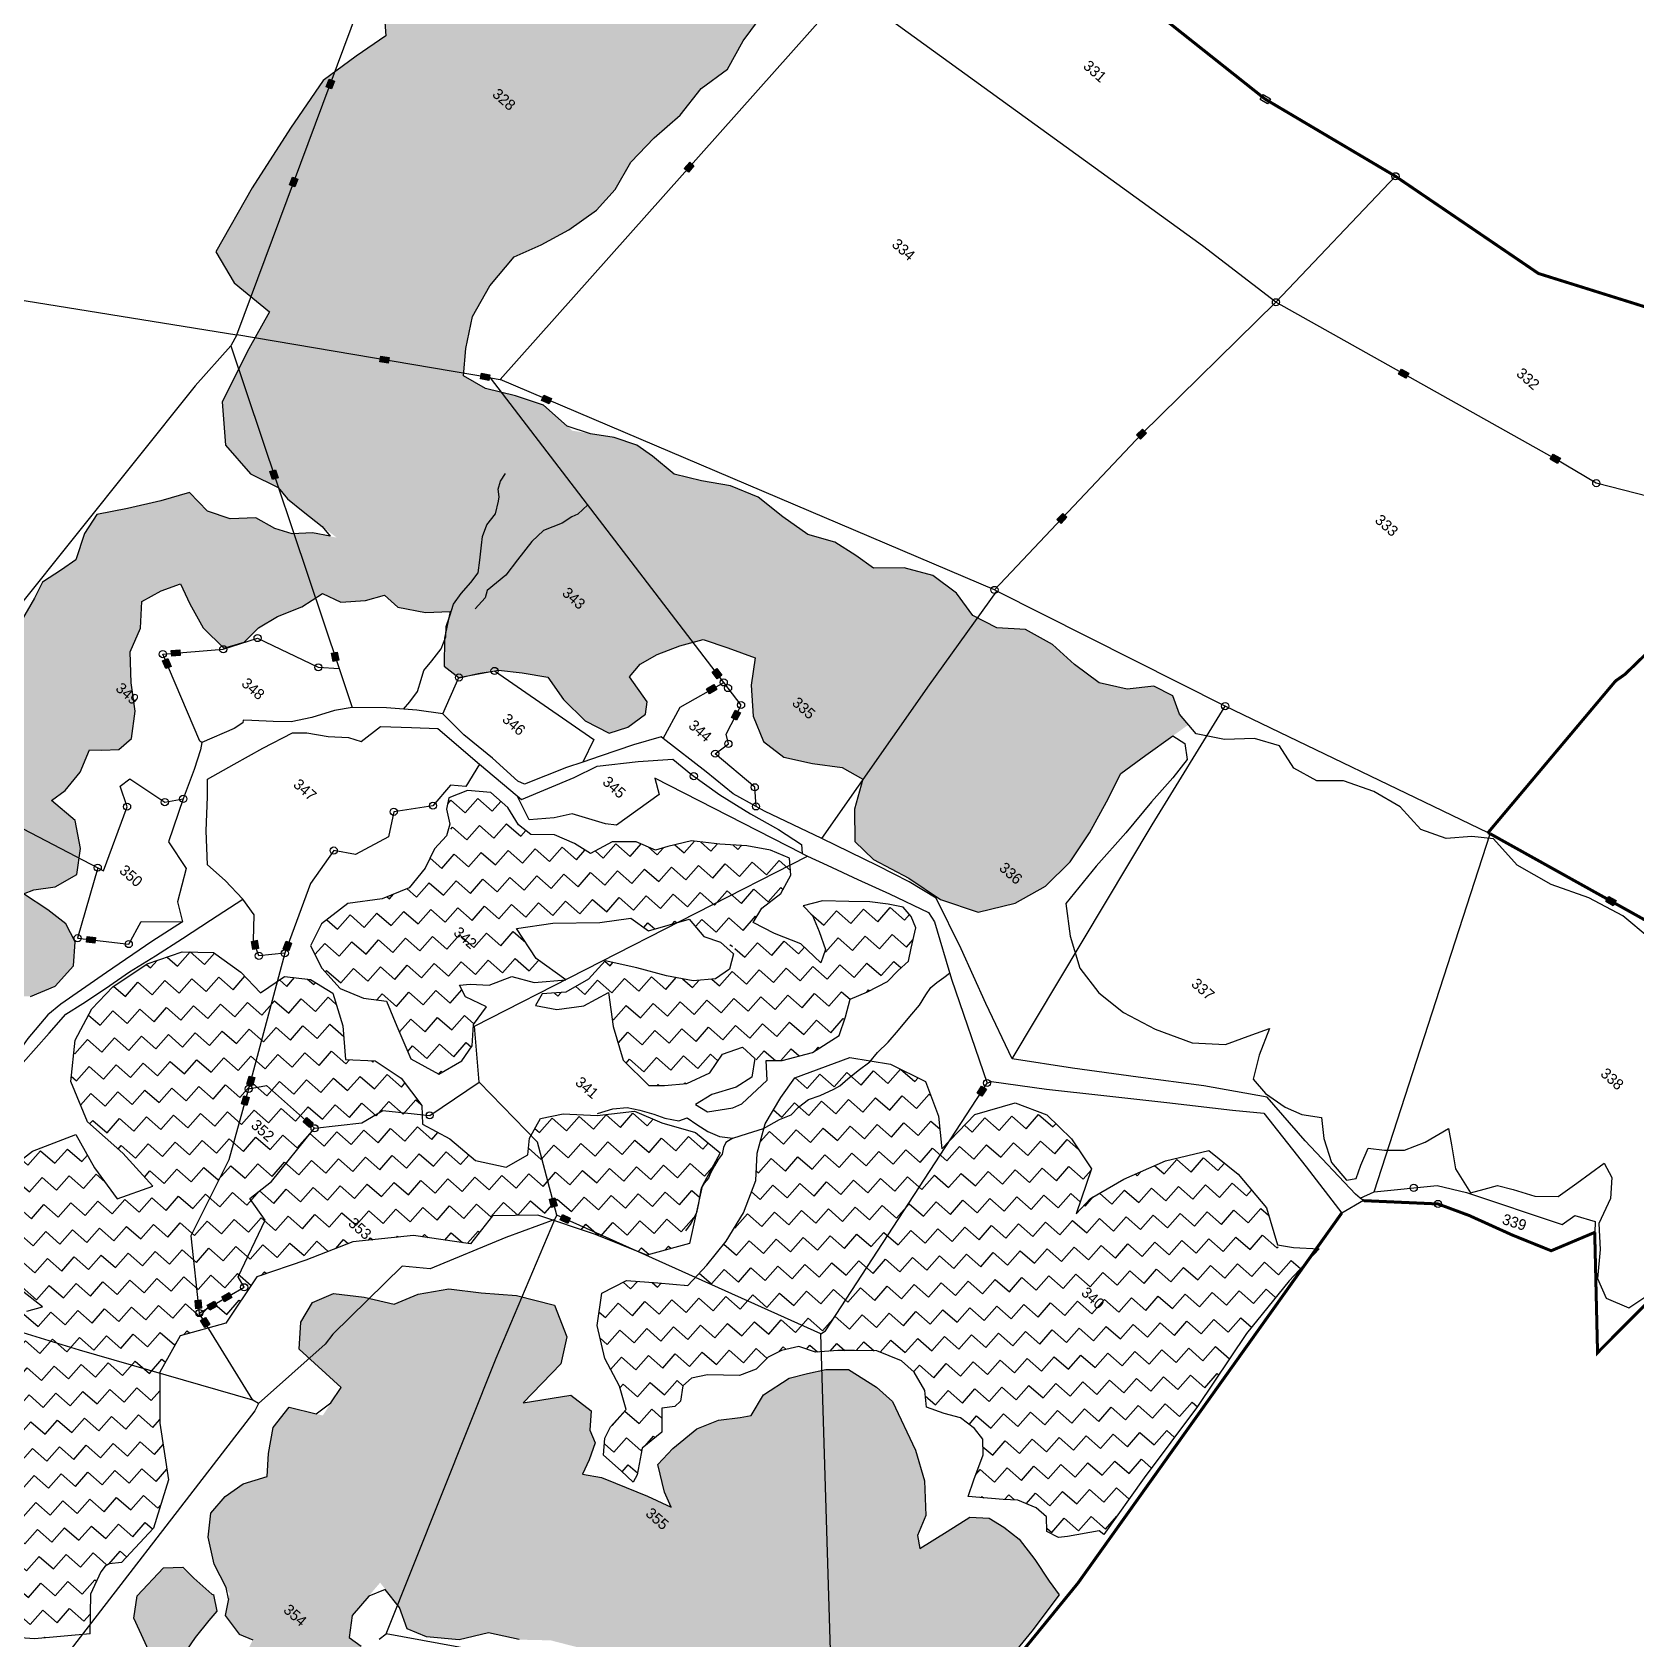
# Model space of a CAD drawing. Header units: metres. Extents: x 29 to 324745, y 17 to 1874786.
# Drawn here: x 321661 to 323092, y 1869897 to 1871331 of the extents above; entities that cross this region are included whole.
import ezdxf

# ---------------------------------------------------------------- set-up
doc = ezdxf.new("R2010")
doc.units = ezdxf.units.M
doc.header["$MEASUREMENT"] = 0
for name, color, linetype in [('LINE_WATER', 4, 'Continuous'), ('OFF', 1, 'Continuous'), ('POLY_HATCH', 12, 'Continuous'), ('POLY_PARCEL', 6, 'Continuous'), ('POLY_WATER', 4, 'Continuous'), ('SYM_STONE', 1, 'Continuous'), ('TEXT_PARCEL', 7, 'Continuous'), ('V_BOUND_LINE', 7, 'Continuous')]:
    doc.layers.add(name, color=color, linetype=linetype)
doc.styles.add('TEXT_MAP', font='KRDEV050.TTF')
pattern_1 = [(0, (0, 0), (3.175, 3.175), [3.175, -3.175]), (90, (3.175, 0), (-3.175, 3.175), [3.175, -3.175])]

# ---------------------------------------------------------------- blocks, each defined once
blk = doc.blocks.new('STONESQUARE')
blk.add_lwpolyline([(-0.7, 0.48), (0.7, 0.48), (0.7, -0.48), (-0.7, -0.48)], close=True)
blk = doc.blocks.new('STONESQUAREFILLED')
blk.add_hatch(color=256).paths.add_polyline_path([(0.7, -0.48), (0.7, 0.48), (-0.7, 0.48), (-0.7, -0.48)])
blk.add_lwpolyline([(-0.7, 0.48), (0.7, 0.48), (0.7, -0.48), (-0.7, -0.48)], close=True)
blk = doc.blocks.new('STONE')
blk.add_circle((0, 0), 0.851)
blk = doc.blocks.new('923')
at = {"layer": 'POLY_HATCH', "ltscale": 10}
h = blk.add_hatch(dxfattribs=at)
h.set_pattern_fill('ZIGZAG', color=256, style=0)
h.set_pattern_definition(pattern_1)
h.paths.add_polyline_path([(212.89, 566.98), (209.46, 566.8), (208.72, 570.2), (213.62, 572.36), (217.41, 574.19), (217.73, 577.02), (217.5, 579.84), (216.17, 582.31), (213.48, 584.4), (216.36, 585.77), (219.14, 587.87), (220.19, 591.52), (220.42, 595.53), (218.55, 599), (215.49, 601), (212.07, 601.64), (216.59, 604.01), (218.82, 607.57), (218.23, 611.86), (215.81, 615.05), (212.66, 617.24), (209.24, 617.33), (211.75, 618.61), (214.9, 621.25), (216.86, 625.27), (216.91, 629.83), (214.49, 633.02), (211.34, 634.21), (207.55, 634.02), (202.75, 633.29), (203.62, 634.94), (205.95, 637.67), (207.27, 641.59), (204.85, 645.24), (201.16, 648.16), (196, 648.07), (196.59, 650.81), (196.46, 654.73), (195.13, 658.56), (196.73, 659.84), (198.78, 661.84), (199.19, 664.58), (196.59, 668.41), (192.99, 671.51), (189.47, 675.25), (188.15, 679.36), (185.36, 682.82), (186.6, 686.29), (188.28, 689.3), (191.62, 687.84), (195.95, 686.29), (200.75, 686.02), (202.62, 689.03), (202.85, 692.4), (203.99, 695.87), (205.95, 699.79), (207.09, 703.71), (210.33, 704.62), (213.21, 707.54), (214.99, 710.28), (217.95, 710.28), (222.02, 712.65), (224.98, 715.48), (227.22, 711.55), (230.28, 708), (233.43, 708.18), (236.9, 713.09), (240.69, 715.75), (244.38, 718.03), (248.81, 716.94), (253.88, 716.66), (258.22, 717.76), (259.9, 720.58), (260.68, 724.14), (259.54, 725.87), (254.56, 727.06), (254.52, 729.8), (255.57, 732.9), (257.44, 736.46), (259.68, 739.83), (263.65, 741.47), (268.17, 743.21), (270.68, 739.37), (274.37, 735.73), (278.44, 733.72), (282.68, 733.99), (286.93, 736.36), (291.08, 739.1), (294.96, 739.92), (297.2, 735.27), (300.8, 731.26), (305.14, 731.07), (311.58, 732.62), (317.92, 733.45), (323.99, 736), (327.6, 741.2), (329.56, 746.67), (329.97, 752.42), (329.2, 758.16), (327.87, 763.91), (326.55, 769.02), (327.69, 774.04), (329.64, 782.54), (327.37, 782.88), (324.49, 784.43), (321.07, 783.52), (318.1, 780.24), (313.86, 777.96), (308.79, 777.5), (303.82, 777.59), (298.84, 776.5), (295.05, 773.58), (290.72, 772.48), (286.2, 773.49), (281.31, 773.03), (276.89, 770.84), (273.1, 767.47), (269.49, 767.1), (265.43, 766.46), (261.18, 764.46), (256.12, 763.91), (250.87, 763.64), (246.16, 762), (242.01, 759.44), (237.86, 757.25), (233.16, 757.16), (230.01, 756.8), (226.31, 755.25), (220.37, 751.51), (213.94, 751.51), (209.42, 749.59), (204.9, 747.22), (200.75, 746.4), (198.05, 750.05), (195.36, 754.79), (194.13, 760.54), (193.99, 766.83), (196.04, 771.3), (197.82, 776.22), (199.15, 781.7), (199.19, 786.35), (198.14, 791.46), (198.37, 797.11), (199.15, 802.77), (198.83, 808.42), (199.97, 813.71), (198.83, 819), (198.33, 825.11), (198.19, 831.32), (196.96, 836.52), (199.38, 840.89), (201.7, 846.82), (201.02, 851.93), (199.42, 857.04), (199.01, 862.24), (200.12, 869.05), (198.12, 869.2), (193.59, 869.67), (188.08, 870.33), (182.47, 870.24), (179.5, 867.98), (176.34, 865.06), (173.56, 861.57), (172.76, 857.9), (173.18, 853.85), (174.93, 849.8), (176.58, 845.75), (180.21, 843.3), (182.7, 842.17), (176.91, 839.43), (173.46, 835.85), (167.75, 836.65), (159.64, 836.92), (151.8, 835.85), (145.81, 833.2), (141.96, 827.09), (141.56, 819.12), (144.89, 812.86), (148.21, 811.68), (145.68, 804.77), (143.69, 797.07), (144.62, 790.7), (148.74, 785.12), (153.66, 780.34), (152.19, 774.49), (150.73, 767.85), (151.93, 758.29), (153.66, 746.6), (156.18, 734.65), (161.9, 732.79), (169.48, 733.05), (170.94, 726.15), (173.46, 716.58), (178.65, 711.54), (184.9, 710.74), (189.89, 712.05), (192.32, 711.67), (195.62, 711.8), (202.68, 712.23), (199.17, 710.18), (196.74, 707.81), (193.94, 706.57), (190.39, 705.82), (187.33, 702.84), (183.66, 701.34), (179.36, 701.71), (176.68, 697.48), (173.38, 692.88), (170.2, 688.77), (170.76, 685.03), (172.57, 680.8), (171.88, 677.94), (170.82, 674.33), (171.63, 671.46), (172.44, 667.11), (173.63, 662.75), (175.06, 660.51), (173.75, 657.4), (172.94, 652.92), (174.87, 650.8), (179.97, 646.72), (180.54, 640.72), (183.1, 639.84), (188.3, 639.84), (189.76, 635.74), (188.95, 632.13), (190.64, 628.52), (193.44, 625.9), (194.37, 622.04), (192.94, 619.18), (192.63, 616.32), (193.56, 612.33), (195.87, 610.84), (197.18, 608.1), (198.36, 604.49), (196.68, 601.5), (197.99, 596.9), (199.79, 594.41), (199.11, 589.68), (198.92, 584.07), (201.1, 579.47), (202.91, 574.36), (204.09, 568.64), (204.53, 564.41), (201.72, 562.04), (198.92, 559.43), (197.24, 556.69), (196.24, 551.05), (191.35, 553.12), (189.2, 556.56), (186.9, 557.93), (183.35, 558.43), (180.54, 560.55), (179.11, 564.53), (176.31, 568.39), (172.26, 571.13), (169.45, 574.99), (166.9, 579.97), (162.73, 583.95), (165.65, 588.06), (164.84, 592.42), (164.28, 598.39), (161.73, 603.12), (162.29, 607.48), (165.34, 610.34), (165.03, 612.71), (163.6, 616.07), (160.42, 620.18), (156.87, 625.03), (156.06, 630.01), (153.75, 630.63), (149.71, 631.75), (144.53, 633.62), (141.61, 636.48), (136.69, 635.86), (131.39, 635.86), (126.59, 638.35), (122.04, 641.46), (116.13, 643.45), (110.46, 646.07), (106.66, 649.8), (101.74, 652.92), (96.44, 656.03), (93.64, 660.14), (89.09, 662.25), (84.17, 664.87), (81.49, 668.97), (75.82, 672.46), (72.89, 676.57), (70.96, 681.42), (71.77, 685.53), (72.33, 690.88), (71.89, 696.86), (68.34, 699.85), (64.42, 703.58), (62.49, 708.93), (49.51, 703.45), (51.43, 698.69), (53.67, 696.5), (58.44, 695.36), (59.93, 691.21), (60.43, 687.11), (64.13, 682.71), (63.67, 677.53), (61.98, 673.52), (61.75, 669.87), (65.27, 668.41), (72.72, 667.31), (75.99, 664.22), (75.22, 661.48), (70.14, 656.65), (70.24, 656.28), (72.75, 654.27), (76.54, 653.63), (81.43, 654.09), (89.2, 654.68), (90.42, 649.44), (89.37, 645.52), (93.89, 642.42), (96.85, 639.95), (96.72, 634.84), (98.68, 629.46), (103.2, 627.27), (108.45, 627), (113.15, 629.19), (116.3, 632.02), (119.63, 632.66), (119.86, 629.55), (120.91, 626.54), (124.42, 623.72), (129.49, 622.8), (134.28, 625.45), (138.8, 627.82), (143.14, 625.08), (147.38, 625.72), (147.25, 622.53), (145.47, 618.88), (142.59, 618.52), (141.36, 614.41), (142.04, 611.13), (144.63, 608.6), (142.27, 604.84), (140.31, 601.92), (140.17, 598.45), (142.23, 595.9), (147.85, 593.05), (144.37, 590.97), (141.04, 588.6), (139.99, 585.32), (140.58, 582.12), (142.64, 579.39), (145.7, 577.02), (149.21, 575.19), (153, 575.47), (158.94, 577.66), (162.36, 575.92), (164.23, 573.37), (165.55, 569.81), (167.52, 566.53), (170.76, 563.88), (173.81, 560.6), (173.95, 557.41), (172.17, 553.94), (170.57, 550.11), (172.08, 546.46), (175.05, 543.63), (179.47, 541.26), (184.45, 540.71), (187.78, 541.63), (191.11, 540.35), (194.72, 537.25), (199.42, 535.79), (203.85, 535.88), (205.36, 532.78), (207.68, 530.04), (211.2, 529.49), (214.71, 526.67), (217.22, 523.38), (221.2, 525.21), (223.8, 529.77), (226.67, 535.7), (226.35, 541.17), (222.38, 544.36), (217.59, 545.55), (220.47, 549.01), (226.35, 553.03), (226.67, 557.13), (223.16, 560.78), (220.19, 564.98), (216.86, 568.72)])
h.paths.add_polyline_path([(150.69, 591.12), (155.96, 591.12), (155.96, 593.82), (150.69, 593.82)], flags=24)
h.paths.add_polyline_path([(186.56, 541.5), (191.66, 541.5), (191.66, 544.2), (186.56, 544.2)], flags=24)
h.paths.add_polyline_path([(172.95, 784.03), (178.48, 784.03), (178.48, 786.73), (172.95, 786.73)], flags=24)
h.paths.add_polyline_path([(277.32, 740.98), (282.85, 740.98), (282.85, 743.68), (277.32, 743.68)], flags=24)
h.paths.add_polyline_path([(321.34, 743.12), (326.78, 743.12), (326.78, 745.82), (321.34, 745.82)], flags=24)
h.paths.add_polyline_path([(358.08, 749.77), (363.61, 749.77), (363.61, 752.47), (358.08, 752.47)], flags=9)
h.paths.add_polyline_path([(419.06, 783.56), (424.59, 783.56), (424.59, 786.26), (419.06, 786.26)], flags=9)
h.paths.add_polyline_path([(236.52, 729.4), (242.05, 729.4), (242.05, 732.1), (236.52, 732.1)], flags=24)
h.paths.add_polyline_path([(191.25, 668.4), (196.69, 668.4), (196.69, 671.1), (191.25, 671.1)], flags=24)
h.paths.add_polyline_path([(86.72, 639.41), (92.24, 639.41), (92.24, 642.11), (86.72, 642.11)], flags=25)
h.paths.add_polyline_path([(219.9, 549.73), (225.51, 549.73), (225.51, 552.43), (219.9, 552.43)], flags=24)
h = blk.add_hatch(dxfattribs=at)
h.set_pattern_fill('ZIGZAG', color=256, style=0)
h.set_pattern_definition(pattern_1)
h.paths.add_polyline_path([(325.73, 678.05), (327.76, 672.68), (328.71, 667.22), (328.92, 662.09), (328.8, 657.46), (324.78, 654.48), (320.6, 651.34), (318.9, 647.04), (321.84, 642.49), (326.44, 639.18), (331.36, 637.36), (334.72, 635.21), (334.67, 631.32), (335.22, 629.28), (336.9, 626.98), (343.56, 626.98), (343.27, 628.24), (340.97, 632.1), (341.7, 636.28), (339, 639.27), (340.47, 640.94), (340.57, 642.19), (338.66, 645.27), (341.09, 648.46), (345.17, 651.9), (346.53, 654.51), (346.81, 658.39), (349.35, 662.03), (352.06, 663.18), (354.67, 665.79), (356.76, 667.67), (359.58, 670.07), (365.16, 672.02), (369.92, 670.38), (371.96, 668.5), (374.88, 669.65), (377.39, 670.9), (382, 671.23), (384.29, 668.81), (385.85, 664.64), (387, 661.92), (391.7, 665.37), (393.58, 666.93), (398.47, 668.56), (400.69, 666.2), (402.78, 666.73), (403.82, 667.87), (408.03, 673.13), (406.96, 683.61), (405.76, 698.39), (403.86, 712.88), (403.37, 724.14), (403.58, 731.46), (398.27, 727.17), (392.52, 730.75), (385.27, 731.88), (379, 731.6), (374.71, 725.55), (371.54, 718.65), (369.49, 712.6), (369.42, 709.08), (366.4, 716.4), (360.55, 717.95), (354.85, 718.23), (349.56, 716.26), (345.83, 710.35), (345.48, 702.47), (341.47, 706.13), (336.04, 709.08), (329.78, 707.4), (323.93, 703.74), (319.35, 695.15), (319.73, 691.12), (320.68, 686.16), (322.88, 681.61)])
h.paths.add_polyline_path([(378.3, 699.09), (383.83, 699.09), (383.83, 701.79), (378.3, 701.79)], flags=24)
h = blk.add_hatch(dxfattribs=at)
h.set_pattern_fill('ZIGZAG', color=256, style=0)
h.set_pattern_definition(pattern_1)
h.paths.add_polyline_path([(315.84, 695.92), (318.73, 700.28), (320.2, 705.28), (318.95, 708.33), (317.59, 711.05), (318.95, 713.88), (320.31, 717.37), (320.5, 722.51), (319.58, 724.11), (317.9, 727.2), (316.12, 728.11), (314.07, 728.39), (311.84, 727.11), (309.33, 725.38), (306.65, 723.11), (303.32, 720.28), (301.45, 717.55), (303.68, 717.37), (308.97, 714.78), (309.93, 712.36), (305.32, 712.55), (300.91, 710.91), (297.03, 710), (296.53, 712.73), (297.31, 716.64), (296.53, 720.01), (294.48, 722.01), (291.25, 720.92), (287.83, 718.83), (284.23, 716.1), (280.36, 713.37), (278.04, 710.09), (276.9, 708.27), (273.57, 707.18), (270.52, 704.54), (269.11, 700.71), (266.05, 700.17), (262.55, 699.07), (259.58, 696.52), (256.99, 696.34), (253.75, 697.34), (249.97, 697.34), (246.83, 695.07), (245.32, 692.06), (246.28, 690.43), (249.22, 688.21), (249.15, 684.14), (250.9, 677.83), (248.1, 672.13), (244.32, 667.76), (243.27, 662.3), (244.32, 658.38), (248.2, 656.83), (252.71, 656.29), (256.67, 657.65), (259.9, 659.84), (263.96, 657.84), (269.29, 655.29), (274.44, 656.47), (275.87, 660.66), (275.53, 663.66), (273.3, 666.48), (272.98, 670.12), (269.29, 669.03), (267.24, 669.85), (268.47, 671.13), (270.97, 673.13), (272.84, 676.68), (276.26, 678.41), (279.95, 682.23), (273.91, 681.6), (268.14, 683.23), (272.1, 687.87), (277.86, 693.12), (281.3, 697.07), (284.87, 697.44), (288.65, 703.35), (292.43, 702.81), (297.49, 704.86), (299.22, 701.53), (298.54, 698.8), (295.94, 696.07), (292.07, 693.79), (287.47, 691.52), (282.77, 688.88), (282.73, 684.78), (281.32, 680.68), (278.54, 677.86), (278.95, 675.68), (282.09, 677.5), (285.05, 680.96), (286.65, 685.33), (290.97, 681.6), (295.94, 678.5), (301.91, 678.14), (303.87, 679.87), (306.46, 682.6), (308.15, 686.42), (307.65, 690.15), (309.42, 693.25), (312.62, 693.14)])
h.paths.add_polyline_path([(260.29, 675.06), (265.82, 675.06), (265.82, 677.76), (260.29, 677.76)], flags=24)
h = blk.add_hatch(dxfattribs=at)
h.set_pattern_fill('ZIGZAG', color=256, style=0)
h.set_pattern_definition(pattern_1)
h.paths.add_polyline_path([(277.94, 648.43), (275.76, 650.68), (270.2, 651.81), (265.06, 651.11), (261.18, 648.01), (257.17, 651.95), (252.31, 654.91), (248.01, 654.2), (244.42, 651.67), (243.23, 647.03), (238.51, 647.45), (232.94, 646.88), (228.93, 643.51), (225.9, 638.16), (224.14, 631.55), (223.93, 626.48), (225.27, 620.71), (229.28, 615.08), (235.83, 611.85), (243.65, 611.85), (251.04, 611), (248.01, 605.51), (241.75, 606.92), (235.76, 609.03), (232.17, 602.14), (230.69, 594.68), (232.73, 588.06), (238.86, 583.7), (245.69, 583.56), (250.55, 583.84), (249.07, 581.59), (244.07, 579.34), (238.08, 579.48), (232.94, 581.73), (228.23, 583.14), (225.76, 578.92), (226.82, 572.16), (228.72, 566.67), (233.72, 563.44), (238.86, 563.01), (243.15, 559.92), (248.44, 556.68), (253.58, 553.45), (257.73, 551.05), (253.72, 546.69), (255.62, 539.51), (260.76, 535.57), (269.14, 533.89), (277.94, 535.29), (286.04, 541.48), (292.42, 548.21), (288.12, 553.19), (286.6, 558.43), (288.55, 560.58), (288.72, 568.39), (285.31, 576.07), (277.96, 582.2), (272.37, 588.56), (270.94, 595.36), (275.22, 601.93), (274.02, 611.14), (278.29, 618.59), (282.13, 626.05), (289.04, 633.5), (297.05, 638.76), (296.72, 644.68), (302.32, 649.72), (311.64, 653.67), (320.31, 656.74), (324.37, 662.87), (319.65, 671.42), (318.23, 677.56), (312.94, 677.42), (307.66, 674.89), (302.94, 673.34), (298.79, 668.7), (294.35, 665.18), (292.03, 662.08), (292.8, 658.42), (294.42, 656.17), (293.09, 652.23), (288.51, 649.7), (282.94, 649.56)])
h.paths.add_polyline_path([(234.39, 592.05), (239.14, 592.05), (239.14, 594.75), (234.39, 594.75)], flags=24)
h.paths.add_polyline_path([(256.2, 628.72), (261.73, 628.72), (261.73, 631.42), (256.2, 631.42)], flags=24)
h.paths.add_polyline_path([(279.12, 627.17), (284.65, 627.17), (284.65, 629.87), (279.12, 629.87)], flags=24)
h.paths.add_polyline_path([(258.93, 561.75), (264.46, 561.75), (264.46, 564.45), (258.93, 564.45)], flags=24)
h = blk.add_hatch(dxfattribs=at)
h.set_pattern_fill('ZIGZAG', color=256, style=0)
h.set_pattern_definition(pattern_1)
h.paths.add_polyline_path([(572.24, 452.55), (569.36, 457.05), (569.14, 463.24), (569.36, 469.58), (566.05, 475.49), (563.58, 482.8), (563.23, 490.12), (560.91, 496.59), (562.1, 500.53), (556.96, 515.87), (552.1, 529.8), (548.37, 542.19), (544.92, 552.74), (541.75, 561.33), (538.86, 568.5), (538.51, 576.24), (535.91, 583.42), (533.16, 589.33), (530.27, 594.54), (526.82, 595.52), (523.09, 592.43), (519.21, 587.78), (513.51, 585.81), (507.38, 585.95), (503.51, 581.31), (499.92, 577.23), (494.64, 575.12), (489.5, 576.1), (484.64, 570.19), (477.81, 568.22), (471.68, 565.13), (466.12, 561.33), (460.41, 558.09), (455.27, 554.99), (449.85, 554.99), (444.28, 551.62), (439.42, 547.96), (434.28, 545.99), (430.83, 542.05), (425.69, 539.94), (421.82, 534.87), (418.23, 530.51), (412.38, 529.24), (407.1, 529.1), (404.07, 527.27), (399.64, 523.75), (395.76, 521.36), (389.35, 521.36), (383.51, 522.06), (378.93, 523.19), (373.65, 524.18), (369.92, 527.13), (365.48, 533.18), (361.04, 539.09), (356.75, 544.16), (353.3, 549.08), (349.42, 553.3), (345.55, 557.25), (343.23, 561.33), (335.81, 564.2), (331.18, 566.95), (329.42, 571.88), (327.66, 576.52), (325.2, 576.24), (323.16, 579.34), (323.04, 586.5), (328.16, 585.53), (331.47, 583.7), (334.78, 584.83), (339.21, 588.06), (342.1, 592.14), (346.68, 594.68), (350.69, 598.05), (354.56, 600.02), (359.14, 601.15), (363.72, 601.85), (368.58, 605.09), (372.31, 607.48), (375.76, 610.3), (379.21, 611.99), (382.95, 613.82), (385.27, 617.33), (389.57, 619.16), (392.59, 621.7), (396.61, 623.1), (400.62, 626.2), (403.79, 630), (405.97, 633.38), (410.41, 634.36), (409.78, 652.09), (409.18, 659.66), (406.43, 660.25), (402.25, 661.4), (398.07, 662.24), (394.84, 662.03), (392.02, 661.51), (389.51, 659.52), (388.26, 655.24), (386.69, 650.13), (384.96, 651.48), (383.81, 654.93), (379.84, 659.1), (375.35, 661.92), (367.1, 665.47), (363.54, 665.47), (358.11, 664.64), (355.29, 662.13), (353.41, 659.63), (351.64, 657.02), (350.28, 652.11), (351, 648.19), (349.86, 646.73), (347.45, 644.01), (345.68, 640.57), (344.84, 635.45), (344.74, 631.8), (348.6, 629.09), (351.11, 627.94), (346.93, 626.68), (341.5, 624.81), (339.1, 623.97), (336.38, 622.3), (335.65, 624.81), (334.5, 627.62), (332.48, 628.59), (330.51, 631.17), (326.23, 630.86), (321.11, 624.7), (321.53, 633.68), (319.34, 637.75), (314.27, 640.34), (308.51, 637.36), (303.75, 633.81), (299.33, 630.75), (296.06, 626.69), (294.19, 622.81), (289.68, 620.41), (285.42, 617.51), (283.8, 614.04), (284.51, 610.32), (287.28, 606.76), (296.68, 606.59), (297.5, 601.07), (292.41, 598.41), (292.62, 594.11), (294.9, 590.38), (297.26, 587.32), (295.06, 583.77), (294.19, 580.21), (294.23, 576.57), (296.59, 573.26), (300.28, 570.53), (305.5, 568.53), (307.27, 565.36), (311.08, 564.56), (313.46, 565.36), (314.73, 560.28), (314.73, 557.43), (315.84, 554.57), (318.53, 551.88), (322.66, 549.81), (329.17, 549.66), (330.91, 550.92), (334.72, 551.24), (333.77, 546.01), (333.93, 540.14), (336.31, 536.97), (342.34, 536.02), (346.14, 536.02), (345.51, 530.62), (348.05, 524.76), (354.65, 519.07), (350.9, 518.41), (344.48, 521.22), (342.34, 524.44), (342.18, 526.5), (342.34, 532.69), (337.89, 533.32), (332.82, 534.75), (329.8, 535.22), (328.38, 538.27), (332.02, 544.74), (331.86, 546.17), (327.9, 543.95), (325.67, 544.74), (322.66, 547.91), (319.01, 547.28), (313.62, 547.59), (310.12, 552.03), (306.32, 556.79), (306, 559.33), (305.75, 565.11), (303.81, 566.56), (296.5, 566.56), (294.35, 564.52), (294.14, 558.14), (296.18, 554.99), (303.72, 551.62), (298.01, 546.27), (293.58, 540.78), (294.92, 534.59), (299.63, 529.95), (306.75, 528.12), (303.01, 526.29), (300.27, 523.19), (298.93, 518.27), (302.24, 513.48), (308.09, 510.24), (314.07, 510.95), (318.79, 511.09), (319.42, 507.29), (318.37, 501.8), (321.54, 498), (323.72, 495.47), (310.13, 489.42), (303.72, 485.34), (300.83, 481.4), (301.47, 476.89), (305.2, 472.95), (310.62, 470.7), (315.48, 468.59), (317.1, 464.79), (321.82, 462.26), (326.68, 463.24), (328.58, 466.48), (325.69, 471.26), (322.8, 475.06), (329.07, 475.35), (335.34, 476.75), (338.79, 480.41), (340.13, 484.77), (343.58, 485.62), (348.02, 484.63), (349.49, 481.26), (353.93, 477.03), (360.34, 478.58), (364.42, 478.02), (372.1, 480.69), (376.68, 483.51), (380.83, 481.4), (385.55, 481.67), (388.41, 483.73), (392.37, 479.61), (397.14, 476.76), (400.78, 475.33), (405.23, 475.81), (408.24, 477.23), (411.73, 477.87), (415.34, 477.74), (419.21, 479.85), (423.09, 482.52), (423.58, 488.71), (423.23, 494.2), (427.81, 495.75), (428.86, 500.11), (428.79, 505.6), (427.73, 510.81), (433.02, 511.79), (439.24, 515.18), (446.63, 513.78), (452.65, 514.7), (457.05, 518.87), (457.52, 527.21), (463.77, 524.66), (468.63, 523.96), (473.5, 525.12), (478.13, 529.06), (480.91, 537.62), (485.54, 535.08), (489.5, 532.48), (494.64, 531.35), (499.71, 534.64), (502.03, 538.12), (503.42, 540.66), (504.12, 545.52), (505.04, 551.31), (506.89, 552.47), (511.99, 554.32), (515.23, 556.63), (518.94, 561.96), (520.79, 557.79), (519.17, 552.93), (516.16, 549.46), (514.54, 544.13), (514.08, 538.35), (515.93, 532.56), (520.56, 528.39), (524.5, 526.08), (532.14, 523.76), (536.54, 523.99), (535.39, 521.22), (535.85, 517.97), (536.31, 514.04), (537.93, 510.8), (535.39, 508.94), (531.94, 502.33), (531.8, 499.39), (534.85, 495.68), (537.06, 492.78), (535.27, 492.09), (533.06, 490.03), (531.13, 487.13), (529.63, 482.23), (528.38, 474.93), (530.18, 470.52), (535.69, 463.21), (539.42, 460.59), (543.14, 459.22), (549.07, 460.18), (549.76, 455.5), (549.48, 451.91), (550.03, 449.02), (551.69, 445.71), (555.82, 442.82), (554.86, 441.71), (552.1, 438.54), (550.45, 432.07), (549.5, 426.51), (552.52, 423), (557.24, 421.45), (562.67, 422.57), (565.98, 419.34), (569.85, 416.52), (573.72, 417.23), (576.75, 417.79), (579.22, 415.54), (583.37, 411.46), (589.22, 409.91), (592.81, 410.33), (596.68, 414.83), (600.13, 411.04), (603.58, 408.5), (607.6, 409.07), (611.05, 411.88), (614.08, 413.85), (617.38, 412.72), (621.96, 416.81), (626.26, 421.31), (629.71, 425.81), (631.61, 429.05), (628.16, 430.6), (623.02, 432), (625.02, 424.22), (621.22, 423.36), (618.05, 423.91), (613.49, 418.67), (608.67, 418.67), (603.98, 420.05), (593.09, 424.46), (585.9, 418.68), (578.75, 421.29), (575.99, 419.78), (570.48, 420.33), (566.75, 424.32), (561.11, 430.41), (560.96, 433.56), (562.89, 436.73), (565.93, 439.62), (566.48, 436.04), (569.1, 432.87), (573.23, 428.32), (579.72, 426.25), (583.3, 425.29), (586.33, 425.98), (588.54, 428.04), (591.71, 431.49), (593.92, 437.28), (596.95, 434.38), (599.16, 432.59), (602.88, 429.15), (609.5, 427.49), (612.12, 427.35), (614.74, 429.84), (617.64, 433.56), (618.09, 440.16), (616.75, 444.67), (615.41, 448.89), (619.15, 452.41), (623.36, 459.27), (618.23, 465.21), (614.22, 470.42), (610.06, 473.52), (606.61, 475.2), (604.15, 469.15), (600.69, 464.37), (595.27, 461.84), (590.27, 461.13), (586.4, 459.16), (584.07, 454.8), (581.47, 449.87), (578.3, 447.34), (575.55, 448.19)])
h.paths.add_polyline_path([(313.55, 571.75), (319.16, 571.75), (319.16, 574.45), (313.55, 574.45)], flags=24)
h.paths.add_polyline_path([(348.17, 623.62), (353.69, 623.62), (353.69, 626.32), (348.17, 626.32)], flags=24)
h.paths.add_polyline_path([(602.7, 435.05), (608.15, 435.05), (608.15, 437.75), (602.7, 437.75)], flags=24)
h.paths.add_polyline_path([(325.19, 525.48), (329.95, 525.48), (329.95, 528.18), (325.19, 528.18)], flags=24)
at = {"layer": 'LINE_WATER'}
for points in [[(230.44, 743.96), (230.24, 741.71), (229.79, 740.7), (229.26, 738.84), (227.76, 735.86), (227.5, 733.21), (227.72, 729.33), (227.95, 726.16), (227.3, 722.17), (227.85, 721.03), (227.83, 718.57)], [(229.93, 698.17), (229.89, 699.75), (229.7, 701.93), (228.86, 703.83), (228.18, 705.24), (228.13, 707.3), (227.98, 709.86), (227.25, 711.83), (226.16, 713.18), (225.43, 714.89), (224.6, 716.76), (224.38, 718.92), (224.4, 721.38), (224.22, 723.4), (223.04, 725.16), (221.61, 727.22), (220.78, 728.38), (220.05, 730.34), (219.92, 732.65), (218.89, 734.57), (218.51, 735.22), (217.53, 736.02), (216.95, 737.33), (216.72, 738.84)], [(298.61, 668.99), (300, 671.28), (301.63, 673), (303.51, 674.1), (305.69, 675.1), (307.53, 675.82), (309.56, 677.01), (310.26, 678.3), (312.19, 678.54), (314.37, 678.88), (316.35, 679.54), (318.24, 680.79), (319.51, 682.98), (320.97, 685.37), (322, 688.24), (322.93, 690.1), (323, 691.87), (323.41, 693.97), (324.43, 695.74), (325.41, 698.03), (325.82, 699.13), (326.04, 700.85), (326.44, 703.05), (326.94, 705.39), (326.87, 707.4), (327.04, 709.88), (327.02, 712.51), (326.94, 715.47), (326.92, 717.95), (326.56, 719.91), (326.35, 721.39), (326.56, 722.68), (326.87, 724.07), (327.14, 725.25)], [(318.24, 680.79), (317.79, 679.5), (318.07, 678.59), (318.62, 677.63), (318.74, 676.53), (318.96, 675.29), (319.27, 673.95), (319.58, 673.14), (319.56, 672.04), (319.77, 671.09), (320.37, 670.04), (321.11, 668.84), (321.9, 667.46), (322.35, 665.5), (322.47, 664.02)]]:
    blk.add_lwpolyline(points, dxfattribs=at)
at = {"layer": 'OFF'}
blk.add_lwpolyline([(403.83, 742.34), (402.49, 738.41)], dxfattribs=at)
at = {"layer": 'POLY_HATCH'}
for points in [[(148.74, 785.12), (153.66, 780.34), (152.19, 774.49), (150.73, 767.85), (151.93, 758.29), (153.66, 746.6), (156.18, 734.65), (161.9, 732.79), (169.48, 733.05), (170.94, 726.15), (173.46, 716.58), (178.65, 711.54), (184.9, 710.74), (189.89, 712.05), (192.32, 711.67), (195.62, 711.8), (199.67, 712.05), (201.72, 711.67), (199.17, 710.18), (196.74, 707.81), (193.94, 706.57), (190.39, 705.82), (187.33, 702.84), (183.66, 701.34), (179.36, 701.71), (176.68, 697.48), (173.38, 692.88), (170.2, 688.77), (170.76, 685.03), (172.57, 680.8), (171.88, 677.94), (170.82, 674.33), (171.63, 671.46), (172.44, 667.11)], [(214.9, 621.25), (216.86, 625.27), (216.91, 629.83), (214.49, 633.02), (211.34, 634.21), (207.55, 634.02), (202.75, 633.29), (203.62, 634.94), (205.95, 637.67), (207.27, 641.59), (204.85, 645.24), (201.16, 648.16), (196, 648.07), (196.59, 650.81), (196.46, 654.73), (195.13, 658.56), (196.73, 659.84), (198.78, 661.84), (199.19, 664.58), (196.59, 668.41), (192.99, 671.51), (189.47, 675.25), (188.15, 679.36), (185.36, 682.82), (186.6, 686.29), (188.28, 689.3), (191.62, 687.84), (195.95, 686.29), (200.75, 686.02), (202.62, 689.03), (202.85, 692.4), (203.99, 695.87), (205.95, 699.79), (207.09, 703.71), (210.33, 704.62), (213.21, 707.54), (214.99, 710.28), (217.95, 710.28), (222.02, 712.65), (224.98, 715.48), (227.22, 711.55), (230.28, 708), (233.43, 708.18), (235.3, 710.82), (237.45, 713.47), (240.69, 715.75), (244.38, 718.03), (248.81, 716.94), (253.88, 716.66), (258.22, 717.76), (259.9, 720.58), (260.68, 724.14), (259.54, 725.87), (254.56, 727.06), (254.52, 729.8), (255.57, 732.9), (257.44, 736.46), (259.68, 739.83), (263.65, 741.47), (268.17, 743.21), (270.68, 739.37), (274.37, 735.73), (278.44, 733.72), (282.68, 733.99), (286.93, 736.36), (291.08, 739.1), (294.96, 739.92), (297.2, 735.27), (300.8, 731.26), (305.14, 731.07), (311.58, 732.62), (317.92, 733.45), (323.99, 736), (327.6, 741.2), (329.56, 746.67), (329.97, 752.42), (329.2, 758.16), (327.87, 763.91), (326.55, 769.02), (327.69, 774.04), (328.92, 779.42), (331.25, 779.78), (333.3, 778.05), (333.53, 774.22), (333.49, 768.84), (333.72, 762.18), (333.67, 754.7), (333.99, 746.76), (338.14, 743.11), (342.84, 740.2), (347.91, 739.19), (353.16, 739.47), (358.96, 740.83), (365.12, 743.21), (369.46, 746.67), (371.69, 750.78), (373.2, 753.51), (374.8, 749.04), (376.67, 745.39), (379.82, 744.94), (383.79, 745.39), (386.67, 746.31), (389.45, 748.13), (392.05, 745.76), (395.66, 743.57), (399.45, 743.02), (400.5, 744.3), (399.63, 746.49), (398.67, 749.41), (400.91, 750.96), (403.42, 753.15), (405.11, 756.43), (406.52, 760.72), (408.67, 758.99), (411.82, 756.43), (416.34, 755.06), (417.66, 757.07), (418.89, 758.99), (421.31, 760.17), (424.74, 761.72), (427.7, 764.28), (428.57, 768.02), (429.8, 773.49), (432.31, 772.58), (434.46, 769.75), (435.78, 765.37), (438.75, 762.27), (441.62, 758.35), (444.87, 756.89), (448.75, 758.16), (449.7, 761.63)], [(410.63, 806.6), (404.92, 806.42), (398.67, 804.96), (392.51, 802.49), (386.16, 801.13), (380.28, 801.86), (377.31, 799.76), (374.34, 796.66), (370.19, 795.01), (365.12, 795.56), (360.15, 794.56), (355.17, 792.55), (351.84, 789.63), (347.59, 788.72), (343.35, 789.91), (339.38, 788.08), (335.77, 784.62), (331.62, 782.24), (327.37, 782.88), (324.49, 784.43), (321.07, 783.52), (318.1, 780.24), (313.86, 777.96), (308.79, 777.5), (303.82, 777.59), (298.84, 776.5), (295.05, 773.58), (290.72, 772.48), (286.2, 773.49), (281.31, 773.03), (276.89, 770.84), (273.1, 767.47), (269.49, 767.1), (265.43, 766.46), (261.18, 764.46), (256.12, 763.91), (250.87, 763.64), (246.16, 762), (242.01, 759.44), (237.86, 757.25), (233.16, 757.16), (230.01, 756.8), (226.31, 755.25), (222.98, 753.15), (219.19, 751.51), (213.94, 751.51), (209.42, 749.59), (204.9, 747.22), (200.75, 746.4), (198.05, 750.05), (195.36, 754.79), (194.13, 760.54), (193.99, 766.83), (196.04, 771.3), (197.82, 776.22), (199.15, 781.7), (199.19, 786.35), (198.14, 791.46), (198.37, 797.11), (199.15, 802.77), (198.83, 808.42), (199.97, 813.71), (198.83, 819), (198.33, 825.11)], [(319.35, 695.15), (319.35, 695.15), (323.93, 703.74), (329.78, 707.4), (336.04, 709.08), (341.47, 706.13), (345.48, 702.47), (345.83, 710.35), (349.56, 716.26), (354.85, 718.23), (360.55, 717.95), (366.4, 716.4), (369.42, 709.08), (369.49, 712.6), (371.54, 718.65), (374.71, 725.55), (379, 731.6), (385.27, 731.88), (392.52, 730.75), (397.95, 727.38), (400.27, 728.78), (403.58, 731.46), (403.37, 724.14), (403.86, 712.88), (405.76, 698.39), (406.96, 683.61), (408.14, 672.08)], [(320.4, 719.92), (320.68, 722.2), (319.58, 724.11), (317.9, 727.2), (316.12, 728.11), (314.07, 728.39), (311.84, 727.11), (309.33, 725.38), (306.65, 723.11), (303.32, 720.28), (301.45, 717.55), (303.68, 717.37), (306.28, 716.1), (309.06, 714.55), (309.93, 712.36), (305.32, 712.55), (300.91, 710.91), (297.03, 710), (296.53, 712.73), (297.31, 716.64), (296.53, 720.01), (294.48, 722.01), (291.25, 720.92), (287.83, 718.83), (284.23, 716.1), (280.36, 713.37), (278.04, 710.09), (276.9, 708.27), (273.57, 707.18), (270.52, 704.54), (269.11, 700.71), (266.05, 700.17), (262.55, 699.07), (259.58, 696.52), (256.99, 696.34), (253.75, 697.34), (249.97, 697.34), (246.83, 695.07), (245.32, 692.06), (246.28, 690.43), (248.33, 688.88), (249.2, 687.06), (249.15, 684.14), (250.11, 680.68), (250.25, 676.5), (248.1, 672.13), (244.32, 667.76), (243.27, 662.3), (244.32, 658.38), (248.2, 656.83), (252.71, 656.29), (256.67, 657.65), (259.9, 659.84), (263.96, 657.84), (269.29, 655.29), (274.44, 656.47), (275.87, 660.66), (275.53, 663.66), (273.3, 666.48), (272.98, 670.12), (269.29, 669.03), (267.24, 669.85), (268.47, 671.13), (270.97, 673.13), (272.84, 676.68), (276.26, 678.41), (279.95, 682.23), (273.91, 681.6), (268.14, 683.23), (272.1, 687.87), (277.86, 693.12), (281.3, 697.07), (284.87, 697.44), (288.65, 703.35), (292.43, 702.81), (295.12, 703.9), (297.99, 703.9), (299.22, 701.53), (298.54, 698.8), (295.94, 696.07), (292.07, 693.79), (287.47, 691.52), (282.77, 688.88), (282.73, 684.78), (281.32, 680.68), (278.54, 677.86), (278.95, 675.68), (282.09, 677.5), (285.05, 680.96), (286.65, 685.33), (290.97, 681.6), (295.94, 678.5), (301.91, 678.14), (303.87, 679.87), (306.46, 682.6), (308.15, 686.42), (307.65, 690.15), (309.42, 693.25), (312.2, 693.16), (313.89, 690.52), (313.02, 687.51), (310.79, 683.96), (309.84, 680.87), (312.16, 681.32), (314.85, 684.6), (315.58, 686.07)], [(315.58, 686.07), (316.12, 691.79), (313.83, 694.18), (315.84, 695.92), (318.73, 700.28), (320.2, 705.28), (318.95, 708.33), (317.59, 711.05), (318.95, 713.88), (320.31, 717.37), (320.4, 719.92)], [(334.67, 631.32), (334.72, 635.21), (331.36, 637.36), (326.44, 639.18), (321.84, 642.49), (318.9, 647.04), (320.6, 651.34), (324.78, 654.48), (328.8, 657.46), (328.92, 662.09), (328.71, 667.22), (327.76, 672.68), (325.73, 678.05), (322.88, 681.61), (320.68, 686.16), (319.73, 691.12), (319.35, 695.15)], [(292.45, 548.24), (286.04, 541.48), (277.94, 535.29)], [(249.07, 581.59), (250.55, 583.84), (245.69, 583.56)], [(230.69, 594.68), (232.17, 602.14), (235.76, 609.03), (241.75, 606.92), (248.01, 605.51), (251.04, 611), (243.65, 611.85), (235.83, 611.85), (229.28, 615.08), (225.27, 620.71), (223.93, 626.48), (224.14, 631.55), (225.9, 638.16), (228.93, 643.51), (232.94, 646.88), (238.51, 647.45), (243.23, 647.03), (244.42, 651.67), (248.01, 654.2), (252.31, 654.91), (257.17, 651.95), (261.18, 648.01), (265.06, 651.11), (270.2, 651.81), (275.76, 650.68), (277.94, 648.43), (282.94, 649.56), (288.51, 649.7), (293.09, 652.23), (294.42, 656.17), (292.8, 658.42), (292.03, 662.08), (294.35, 665.18), (298.79, 668.7), (302.94, 673.34), (307.66, 674.89), (312.94, 677.42), (318.23, 677.56), (319.65, 671.42), (324.37, 662.87), (320.31, 656.74), (311.64, 653.67), (302.32, 649.72), (296.72, 644.68), (297.05, 638.76), (289.04, 633.5), (282.13, 626.05), (278.29, 618.59), (274.02, 611.14), (275.22, 601.93), (270.94, 595.36), (272.37, 588.56), (277.96, 582.2), (285.31, 576.07), (288.72, 568.39), (288.55, 560.58), (287.15, 559.04), (286.9, 558.32), (286.97, 557.14), (288.12, 553.19), (292.42, 548.21)], [(409.18, 659.66), (409.78, 652.09), (410.41, 634.36)], [(346.68, 594.68), (342.1, 592.14), (339.21, 588.06), (334.78, 584.83), (331.47, 583.7), (328.16, 585.53), (324.42, 586.23), (323.09, 583.56), (323.16, 579.34), (325.2, 576.24), (327.66, 576.52)], [(305.91, 567.8), (304.38, 568.96), (300.28, 570.53), (296.59, 573.26), (294.23, 576.57), (294.19, 580.21), (295.06, 583.77), (297.26, 587.32), (294.9, 590.38), (292.62, 594.11), (292.41, 598.41), (296.51, 600.56), (297.13, 603.53), (296.68, 606.59), (287.28, 606.76), (284.51, 610.32), (283.8, 614.04), (285.42, 617.51), (289.68, 620.41), (294.19, 622.81), (296.06, 626.69), (299.33, 630.75), (303.75, 633.81), (308.51, 637.36), (314.27, 640.34), (319.34, 637.75), (321.53, 633.68), (321.11, 624.7), (326.23, 630.86), (330.51, 631.17), (332.48, 628.59)], [(296.18, 554.99), (294.14, 558.14), (294.35, 564.52), (296.68, 566.73), (299.28, 566.56), (303.3, 566.56), (303.61, 566.71)], [(303.72, 551.62), (296.18, 554.99)]]:
    blk.add_lwpolyline(points, dxfattribs=at)
at = {"layer": 'POLY_HATCH', "ltscale": 10}
for points in [[(408.14, 672.08), (407.16, 672.05), (403.82, 667.87), (402.78, 666.73), (400.69, 666.2), (399.01, 667.98), (396.72, 667.98), (393.58, 666.93), (391.7, 665.37), (387, 661.92), (385.85, 664.64), (384.29, 668.81), (382.51, 670.69), (380.32, 671.11), (377.39, 670.9), (374.88, 669.65), (371.96, 668.5), (369.92, 670.38), (366.58, 671.53), (363.76, 671.53), (359.58, 670.07), (356.76, 667.67), (354.67, 665.79), (352.06, 663.18), (349.35, 662.03), (347.67, 659.63), (346.73, 657.33), (346.53, 654.51), (345.17, 651.9), (341.09, 648.46), (339.42, 646.27), (339.21, 644.39), (340.57, 642.19), (340.47, 640.94), (339, 639.27), (341.7, 636.28), (340.97, 632.1), (343.27, 628.24), (343.58, 626.88), (340.87, 626.98), (336.9, 626.98), (335.22, 629.28), (334.67, 631.32)], [(332.48, 628.59), (334.5, 627.62), (335.65, 624.81), (336.38, 622.3), (339.1, 623.97), (341.5, 624.81), (346.93, 626.68), (351.11, 627.94), (348.6, 629.09), (344.74, 631.8), (344.84, 635.45), (345.68, 640.57), (347.45, 644.01), (349.86, 646.73), (351, 648.19), (350.28, 652.11), (351.64, 657.02), (353.41, 659.63), (355.29, 662.13), (358.11, 664.64), (363.54, 665.47), (367.1, 665.47), (375.35, 661.92), (379.84, 659.1), (383.81, 654.93), (384.96, 651.48), (386.69, 650.13), (388.26, 655.24), (389.51, 659.52), (392.02, 661.51), (394.84, 662.03), (398.07, 662.24), (402.25, 661.4), (406.43, 660.25), (409.18, 659.66)], [(305.91, 567.8), (307.27, 565.36), (311.08, 564.56), (313.46, 565.36)], [(306.32, 556.79), (306, 559.33), (305.84, 562.98), (305.84, 565.04), (303.61, 566.71)]]:
    blk.add_lwpolyline(points, dxfattribs=at)
at = {"layer": 'POLY_PARCEL'}
for points in [[(294.11, 844.92), (295.19, 873.8)], [(375.32, 862.68), (364.16, 862.73), (354.01, 857.56), (346.21, 856.09), (294.11, 844.92)], [(294.11, 844.92), (278.72, 843.88), (206.16, 837)], [(290.59, 778.04), (291.82, 813.68), (294.11, 844.92)], [(205.72, 749.93), (206.16, 837)], [(167.9, 726.59), (147.22, 780.74), (136.99, 810)], [(378.93, 801.99), (332.18, 788.9)], [(404.21, 744.65), (379.32, 802.1)], [(332.18, 788.9), (291.03, 778.15)], [(344.37, 721.43), (336.14, 766.06), (332.18, 788.9)], [(291.03, 778.15), (290.59, 778.04)], [(296.37, 728), (292.93, 759.06), (291.03, 778.15)], [(290.59, 778.04), (205.72, 749.93)], [(404.21, 744.65), (411.37, 752.32), (415.83, 754.69), (431.31, 761.22), (431.85, 763.75), (435.08, 765.24), (436.21, 763.81)], [(204.34, 749.13), (167.9, 726.59)], [(204.34, 749.13), (205.72, 749.93)], [(266.95, 736.72), (204.34, 749.13)], [(403.17, 742.31), (404.21, 744.65)], [(265.58, 723.05), (264.2, 728.84), (266.95, 736.72)], [(284.62, 724.78), (282.36, 727.03), (273.73, 726.88), (274.29, 729.56), (272.94, 730.54), (271.6, 735.8), (266.95, 736.72)], [(119.55, 696.14), (167.9, 726.59)], [(167.9, 726.59), (168.39, 724.54)], [(168.39, 724.54), (168.36, 715.63), (172.09, 636.19)], [(168.39, 724.54), (217.4, 696.16)], [(295.56, 723.96), (268.9, 717.19), (271.2, 715.61), (269.29, 707.1), (267.74, 706.09), (262.51, 703.64), (260.67, 701.19), (257.75, 698.16), (253.66, 699.83)], [(280.37, 659.92), (273.66, 666.38), (296.54, 724.24)], [(235.33, 701.94), (233.35, 708.22), (237.07, 712.95), (257, 715.33), (258.12, 711.28)], [(350.7, 666.04), (350.95, 666.94), (343.89, 715.64)], [(245.46, 699.65), (246.19, 695.39), (244.14, 693.83), (244.2, 689.35), (239.97, 684.27), (242.06, 680.57), (239.9, 674.74), (236.74, 672.83), (237.45, 666.13), (241.92, 654.62)], [(208.37, 671.84), (207.99, 671.78), (193.79, 678.57), (200.81, 685.82), (203.86, 691), (214.66, 694.02), (217.4, 696.16)], [(217.4, 696.16), (223.31, 692.74)], [(350.7, 666.04), (304.68, 651.82)], [(394.22, 619.58), (350.7, 666.04)], [(209.15, 644.74), (210.21, 645.01), (206.1, 655.58), (202.98, 657.39), (203.41, 659.37), (210.32, 660.31), (212.25, 662.74)], [(264.89, 636.04), (270.19, 641.95), (271.46, 645.77), (277.84, 650.31), (280.37, 659.92)], [(280.37, 659.92), (294.23, 658.82)], [(304.68, 651.82), (294.23, 658.82)], [(241.92, 654.62), (238.97, 651.45), (236.62, 652.75), (233.88, 656.07), (230.73, 656.74)], [(241.92, 654.62), (252.33, 633.7)], [(304.92, 651.09), (300.78, 643.46), (294.79, 631.21), (291, 628.47), (289.81, 612.33), (289.92, 610.24), (288.14, 595.51)], [(304.92, 651.09), (304.68, 651.82)], [(329.39, 580.78), (312.83, 627.31), (304.92, 651.09)], [(209.15, 644.74), (214.39, 633.72), (221.42, 638.61), (220.51, 642.8), (225.69, 647.31)], [(187.4, 639.36), (209.15, 644.74)], [(252.33, 633.7), (254.19, 636.1), (264.89, 636.04)], [(252.33, 633.7), (257.63, 622.66), (261.25, 608.99), (270.81, 600.29)], [(270.81, 600.29), (273.58, 608.44), (271.67, 609.08), (268.82, 619.1), (264.53, 620.18), (265.36, 624.65), (264.89, 636.04)], [(394.22, 619.58), (375.76, 608.6), (329.39, 580.78)], [(287.08, 595.27), (270.81, 600.29)], [(287.08, 595.27), (259.93, 582.51), (240.61, 573.75), (236.03, 571.36), (223.66, 568.91)], [(288.14, 595.51), (287.08, 595.27)], [(288.14, 595.51), (288.49, 594.15), (292.4, 534.47)], [(329.13, 579.34), (329.39, 580.78)]]:
    blk.add_lwpolyline(points, dxfattribs=at)
at = {"layer": 'POLY_WATER'}
for points in [[(403.17, 742.31), (402.12, 742.26), (389.98, 743.42), (380.43, 744.67), (371.29, 739.14), (362.11, 733.01), (352.93, 726.93), (344.37, 721.43)], [(343.89, 715.64), (344.28, 716.34), (351.98, 721.4), (359.86, 726.93), (368.48, 732.97), (377.52, 739.24), (381.78, 742.3), (392.96, 740.26), (402.49, 738.41)], [(403.83, 742.34), (403.17, 742.31)], [(344.37, 721.43), (335.03, 725.44), (325.9, 729.58), (317.23, 733.15), (312.04, 732.22), (306.35, 730.74), (296.37, 728)], [(296.54, 724.24), (300, 725.26), (305.37, 726.88), (310.88, 728.55), (317.83, 730.5), (319.62, 729.99), (328.01, 724.7), (343.89, 715.64)], [(296.37, 728), (286.17, 725.12), (284.62, 724.78)], [(253.66, 699.83), (254.6, 699.85), (258.76, 708.39), (260.32, 712.34), (264.95, 717.45), (269.02, 721.54), (273.08, 721.68), (278.83, 722.28), (284.75, 723.26), (289.94, 724.37), (294.52, 725.02), (295.56, 723.96)], [(284.62, 724.78), (280.38, 723.86), (274.59, 723.63), (265.58, 723.05)], [(265.58, 723.05), (265.13, 723.03), (262.55, 719.03), (259.65, 713.92), (258.12, 711.28)], [(295.56, 723.96), (296.54, 724.24)], [(258.12, 711.28), (256.7, 708.81), (253.28, 702.12), (252.09, 701.71), (246.4, 701.85), (240.24, 701.61), (235.33, 701.94)], [(235.33, 701.94), (231.68, 699.48), (227.62, 696.46), (223.31, 692.74)], [(230.73, 656.74), (226.48, 657.16), (222.55, 657.16), (218.62, 661.25), (215.06, 665.66), (213.13, 667.89), (214.78, 672.68), (216.62, 677.83), (218.64, 683.03), (220.43, 684.57), (223.48, 686.47), (226.15, 688.61), (228.17, 689.44), (228.94, 693.48), (232.92, 696.74), (236.33, 699.52), (245.46, 699.65)], [(245.46, 699.65), (253.66, 699.83)], [(223.31, 692.74), (221.43, 690.37), (219.36, 687.03), (217.29, 684.24), (214.95, 682.29), (212.23, 680.06), (211.09, 679.18), (211.34, 678.81), (210.86, 677.13), (208.37, 671.84)], [(208.37, 671.84), (209.04, 670.77), (210.37, 667.61), (212.25, 662.74)], [(212.25, 662.74), (215.16, 655.77), (220.29, 654.37), (222.87, 649.22), (225.69, 647.31)], [(223.66, 568.91), (222.46, 578.48), (227.27, 585.4), (224.64, 592.78), (221.83, 600.21), (221.36, 607.23), (221.27, 612.2), (221.29, 618.75), (221.27, 622.97), (222.22, 626.13), (223.41, 630.5), (224.59, 635.24), (226.06, 640.07), (227.52, 645.18), (228.99, 650.61), (230.73, 656.74)], [(225.69, 647.31), (224.04, 641.46), (221.78, 632.64), (219.57, 623.63), (219.08, 620.88), (219.2, 615.73), (219.88, 609.64), (220.64, 603), (220.76, 598.68), (222.41, 593.02), (224.9, 585.72), (222.32, 582.33), (219.64, 578.52), (220.6, 570.81), (221.27, 564.87), (223.06, 563.24), (225.36, 560.97), (227.94, 558.64), (230.29, 556.27), (232.26, 553.53), (234.01, 550.14), (235.89, 546.33), (237.17, 544.1)]]:
    blk.add_lwpolyline(points, dxfattribs=at)
at = {"layer": 'V_BOUND_LINE', "const_width": 0.5}
for points in [[(295.19, 873.8), (323.73, 877.38), (352.16, 890.03), (373.69, 890.45)], [(217.92, 866.42), (270.45, 869.11), (295.19, 873.8)], [(375.32, 862.68), (379.55, 848.62), (378.62, 836.86), (378.17, 834.97), (378.93, 801.99)], [(436.21, 763.81), (449.79, 749.1), (451.19, 772.37), (451.4, 779.92), (444.97, 816.34), (379.32, 802.1)], [(379.32, 802.1), (378.93, 801.99)], [(403.83, 742.34), (413.51, 750.13), (418.69, 752.12), (426.22, 754.42), (432.79, 756.73), (436.21, 763.81)], [(411.93, 634.08), (411.34, 634.55), (410.24, 663.17), (402.49, 738.41)]]:
    blk.add_lwpolyline(points, dxfattribs=at)
at = {"layer": 'SYM_STONE', "xscale": 0.7, "yscale": 0.7, "zscale": 0.7}
for p in [(295.19, 873.8), (354.01, 857.56), (294.11, 844.92), (332.18, 788.9), (290.59, 778.04), (408.71, 749.47), (413.51, 750.13), (266.95, 736.72), (268.11, 736.49), (271.6, 735.8), (274.29, 729.56), (273.73, 726.88), (282.36, 727.03), (284.62, 724.78), (273.52, 721.72), (343.89, 715.64), (237.07, 712.95), (233.35, 708.22), (214.66, 694.02), (203.86, 691), (244.2, 689.35), (200.81, 685.82), (239.97, 684.27), (193.79, 678.57), (236.74, 672.83), (212.25, 662.74), (210.32, 660.31), (206.1, 655.58), (241.92, 654.62), (238.97, 651.45), (277.84, 650.31), (209.15, 644.74), (221.42, 638.61), (264.89, 636.04), (214.39, 633.72), (252.33, 633.7), (273.58, 608.44), (270.81, 600.29)]:
    blk.add_blockref('STONE', p, dxfattribs=at)
at = {"layer": 'SYM_STONE'}
for name, p, rotation in [('STONESQUARE', (270.45, 869.11), 10.73566737500926), ('STONESQUAREFILLED', (346.21, 856.09), 192.0041561352036), ('STONESQUAREFILLED', (317.93, 850.04), 192.130587666424), ('STONESQUAREFILLED', (291.82, 813.68), 85.79433111541995), ('STONESQUAREFILLED', (401.82, 806.98), 12.24314959508608), ('STONESQUAREFILLED', (205.96, 797.25), 89.71522343167294), ('STONESQUAREFILLED', (291.15, 794.39), 88.03306756848114), ('STONESQUAREFILLED', (152.01, 768.19), 110.9061827965832), ('STONESQUAREFILLED', (158.22, 751.93), 290.9061827965832), ('STONESQUAREFILLED', (213.71, 752.57), 18.32628619043462), ('STONESQUAREFILLED', (203.56, 748.65), 211.744077427967), ('STONESQUAREFILLED', (189.11, 739.71), 31.7440774279664), ('STONESQUAREFILLED', (265.15, 737.08), 168.7878706136805), ('STONESQUAREFILLED', (266.19, 734.55), 253.3780384432339), ('STONESQUAREFILLED', (272.07, 733.97), 284.2977875993786), ('STONESQUAREFILLED', (187.95, 713.21), 329.9296163140025), ('STONESQUAREFILLED', (344.12, 714.05), 278.248458953239), ('STONESQUAREFILLED', (215.61, 697.2), 322.1960147823643), ('STONESQUAREFILLED', (195.29, 680.12), 45.88389502431778), ('STONESQUAREFILLED', (195.34, 677.83), 334.4383329424352), ('STONESQUAREFILLED', (241.45, 655.82), 111.2253067280836), ('STONESQUAREFILLED', (237.29, 652.38), 141.7060556846615), ('STONESQUAREFILLED', (302.86, 653.01), 326.7952857122793), ('STONESQUAREFILLED', (306.16, 652.27), 17.18045674222727), ('STONESQUAREFILLED', (263.46, 636.05), 179.6660397752507), ('STONESQUAREFILLED', (216.23, 635), 34.83827763064153), ('STONESQUAREFILLED', (251.71, 634.95), 116.4636861875535), ('STONESQUAREFILLED', (253.2, 631.88), 115.629544887566), ('STONESQUAREFILLED', (272.51, 605.29), 251.1700386747707), ('STONESQUAREFILLED', (269.72, 601.28), 137.6681439999387), ('STONESQUAREFILLED', (271.6, 602.63), 251.1700386747703), ('STONESQUAREFILLED', (272.57, 599.75), 342.8694303891004)]:
    blk.add_blockref(name, p, dxfattribs=dict(at, rotation=rotation))
at = {"layer": 'TEXT_PARCEL', "style": 'TEXT_MAP'}
for s, p in [('332', (332.01, 862.2)), ('331', (244.1, 852.97)), ('333', (330.47, 828.34)), ('334', (239.8, 809.65)), ('328', (173.4, 784.48)), ('338', (419.51, 784.01)), ('337', (358.53, 750.22)), ('336', (321.79, 743.57)), ('335', (277.77, 741.43)), ('343', (236.97, 729.85)), ('344', (267.33, 727.19)), ('345', (262.8, 710.69)), ('346', (243.36, 707.5)), ('340', (378.75, 699.54)), ('348', (206.88, 683.29)), ('347', (224.46, 676.37)), ('342', (260.74, 675.51)), ('341', (292.43, 670.18)), ('349', (191.7, 668.85)), ('350', (212.2, 646.5)), ('352', (256.65, 629.17)), ('353', (279.57, 627.62)), ('355', (348.62, 624.07)), ('354', (314, 572.2))]:
    blk.add_text(s, height=1.8, dxfattribs=at).set_placement(p)
blk.add_text('339', height=1.8, rotation=23.9436, dxfattribs=at).set_placement((423.59, 754.62))
blk = doc.blocks.new('35241')
at = {"xscale": 5.235511910681656, "yscale": 5.235511910681656, "zscale": 5.235511910681656, "rotation": 319.5183507232974}
blk.add_blockref('923', (318512.8, 1868699.1), dxfattribs=at)
blk = doc.blocks.new('547')
at = {"xscale": 1.040600620959339, "yscale": 1.040600620959339, "zscale": 1.040600620959339, "rotation": 359.3526830533976}
blk.add_blockref('35241', (-34819.7, -72145.1), dxfattribs=at)

msp = doc.modelspace()

# ---------------------------------------------------------------- block references
at = {"xscale": 0.9842390303751759, "yscale": 0.9842390303751759, "zscale": 0.9842390303751759, "rotation": 359.7638743203865}
msp.add_blockref('547', (-2534.9, 30934.2), dxfattribs=at)

doc.saveas('drawing.dxf')
